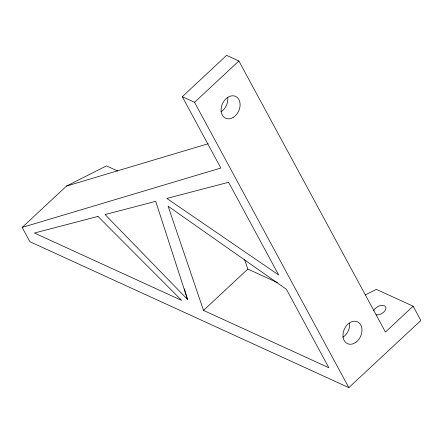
<?xml version="1.0" encoding="UTF-8"?>
<svg xmlns="http://www.w3.org/2000/svg" width="443" height="443" viewBox="0 0 443 443"><rect width="100%" height="100%" fill="white"/><g stroke="black" fill="none" stroke-linecap="round" stroke-linejoin="round"><path stroke-width="0.66" d="M365.265 294.96L376.334 289.362L413.136 306.202L420.85 320.466L348.824 387.631L29.864 241.69L22.15 227.42L66.472 186.088L106.442 165.87L117.766 171.053M22.15 227.42L220.852 168.03L182.289 96.701L226.611 55.369L238.877 60.984L385.432 332.034L413.136 306.202M182.289 96.701L194.555 102.316L238.877 60.984M203.514 310.405L168.102 206.183L286.422 289.29L328.844 367.751L203.514 310.405L247.836 269.073L244.508 259.277M66.472 186.088L208.216 143.726M247.836 269.073L277.346 282.579M187.494 299.413L105.08 214.567L155.709 201.338L187.494 299.413L184.366 288.83M194.555 102.316L348.824 387.631M349.654 323.229A12.027 8.899 -65.4 0 1 342.771 337.245M373.693 310.681A6.817 4.004 -28.4 0 1 382.165 305.349A6.817 4.004 -28.4 0 1 385.188 310.427A6.817 4.004 -28.4 0 1 376.19 314.873M227.708 97.233A12.027 8.899 -65.4 0 1 220.919 111.83M97.969 216.428L34.416 233.035L181.63 300.393L97.969 216.428M228.566 182.294L166.823 198.431L278.708 275.025L228.566 182.294M355.978 342.223A12.027 8.899 -65.4 0 0 358.381 322.294A12.027 8.899 -65.4 0 0 343.065 333.668A12.027 8.899 -65.4 0 0 355.978 342.223M233.184 117.445A12.027 8.899 -65.4 0 0 237.238 97.449A12.027 8.899 -65.4 0 0 221.378 107.09A12.027 8.899 -65.4 0 0 233.184 117.445"/></g></svg>
